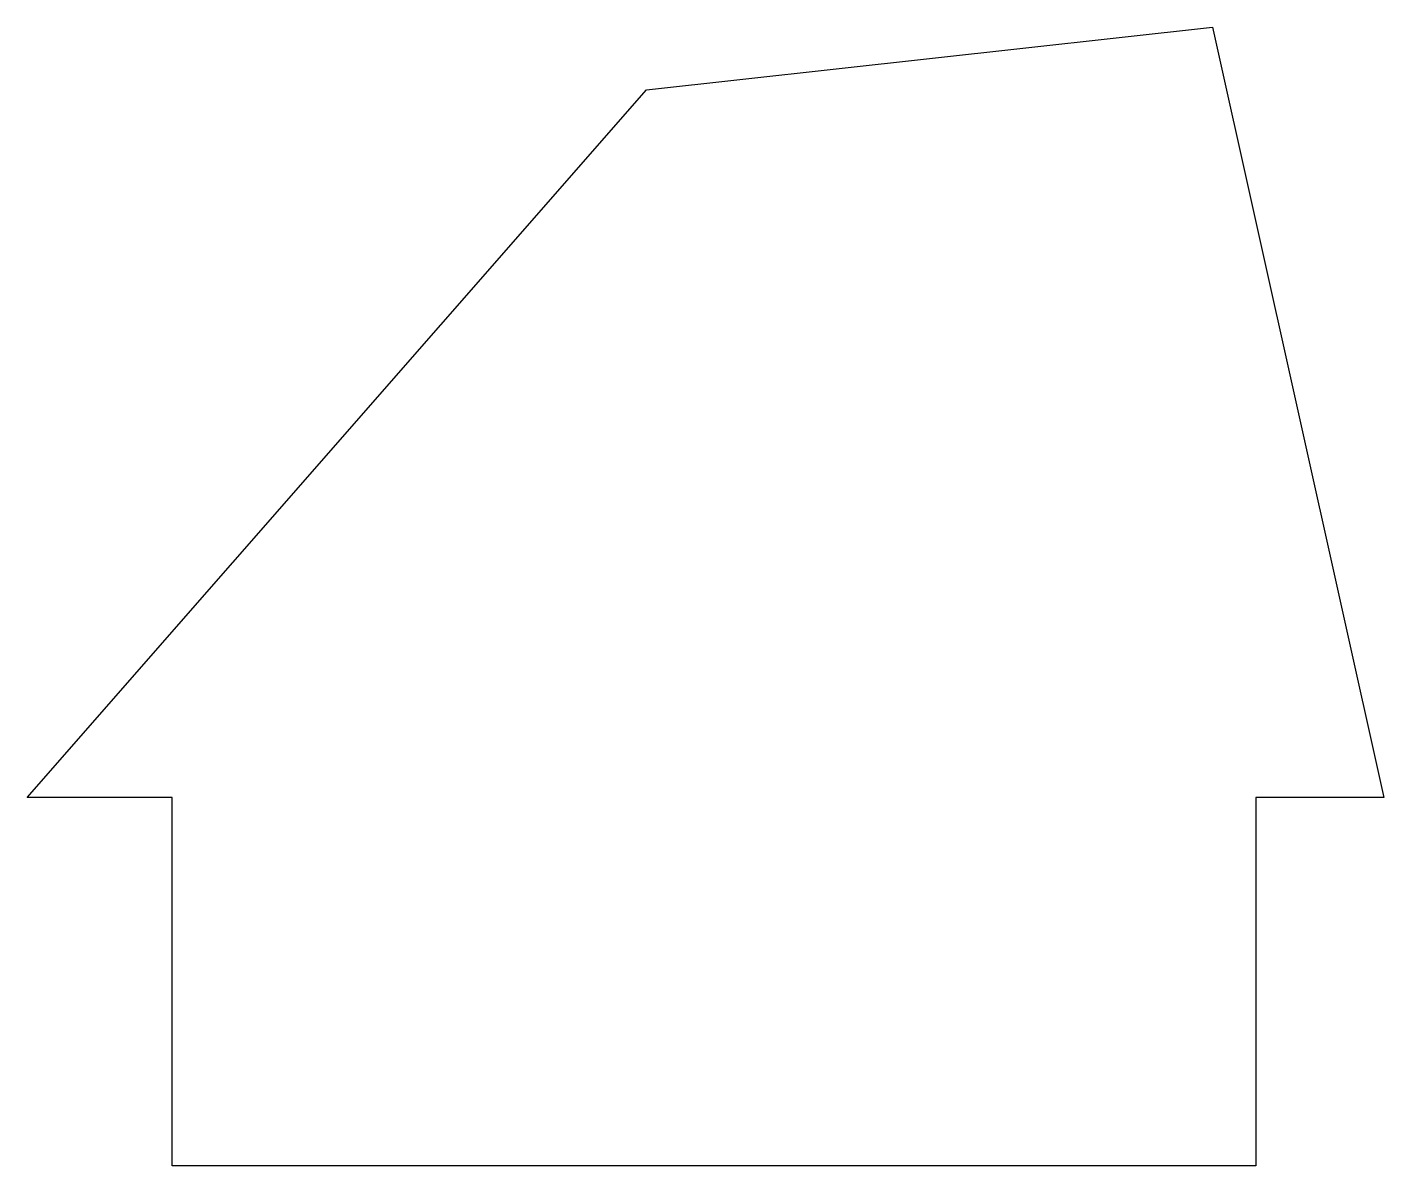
# Model space of a CAD drawing. Header units: millimetres. Extents: x -43 to 156, y -30 to 136.
import ezdxf

# ---------------------------------------------------------------- set-up
doc = ezdxf.new("R2010")
doc.units = ezdxf.units.MM
doc.layers.get('0').update_dxf_attribs({"linetype": 'CONTINUOUS'})

msp = doc.modelspace()

# ---------------------------------------------------------------- linework, layer by layer
msp.add_lwpolyline([(136.93, 23.55), (136.93, -30.43), (-21.82, -30.43), (-21.82, 23.55), (-43.04, 23.55), (47.68, 127.23), (130.59, 136.44), (155.67, 23.55)], close=True)

doc.saveas('drawing.dxf')
